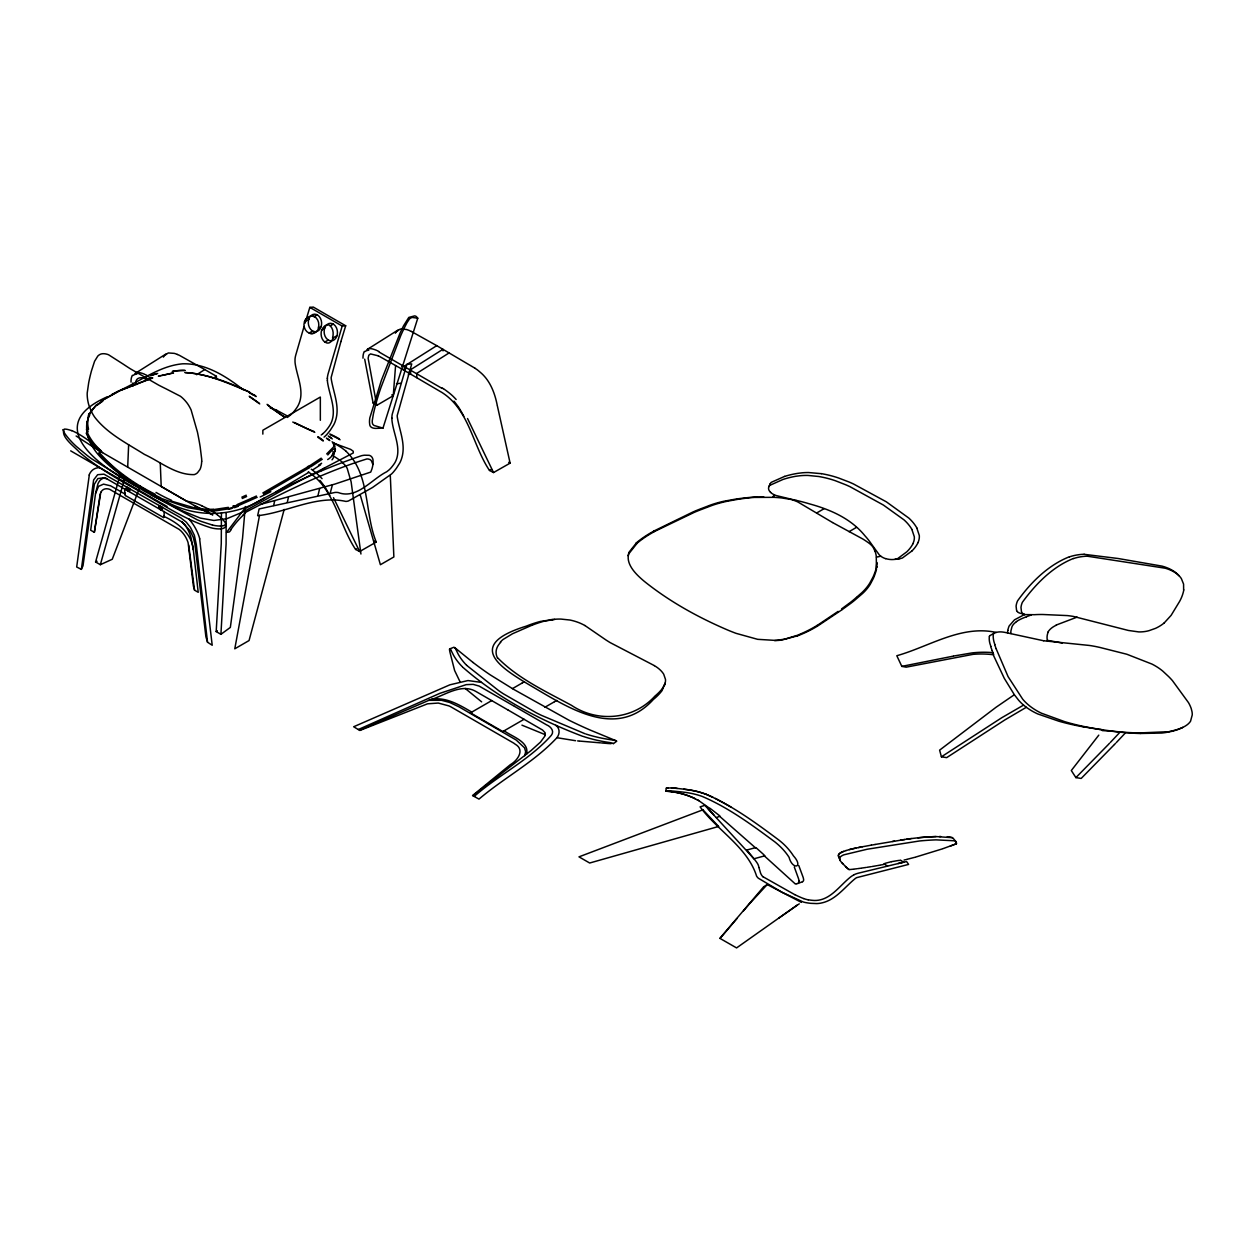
<?xml version="1.0" encoding="UTF-8"?>
<svg xmlns="http://www.w3.org/2000/svg" width="1255" height="1255" viewBox="0 0 1255 1255"><rect width="100%" height="100%" fill="white"/><g stroke="black" fill="none" stroke-linecap="round" stroke-linejoin="round"><path stroke-width="1.5" d="M71.692 430.716A42.45 24.504 60 0 0 67.974 429.539L66.876 429.304A26.433 15.264 60 0 0 64.24 429.116C60.13 436.552 74.014 446.2 79.379 452.161C94.768 465.432 112.275 475.896 129.845 485.999C156.028 499.882 180.547 518.001 209.052 527.163C214.401 529.249 230.355 531.304 224.661 521.735A26.433 15.264 60 0 0 222.025 518.88L220.927 517.844A42.45 24.504 60 0 0 217.209 514.723M245.305 506.534L242.56 538.16L230.34 627.422L220.911 634.324L216.189 631.579L221.272 543.462L221.445 512.793M333.877 446.294L333.406 443.266M842.246 609.553L850.906 603.263A167.919 96.949 0 0 0 854.828 600.157L862.577 593.49A82.406 47.58 0 0 0 870.248 584.297L873.339 578.43A170.162 98.251 0 0 0 876.414 569.629L876.288 556.247A81.653 47.141 0 0 0 875.08 551.29M290.831 414.683L291.427 414.15A15.578 8.989 -60 0 0 293.748 411.75A29.398 16.974 -60 0 0 297.592 406.495C305.436 393.113 297.341 377.724 295.223 363.856A28.316 16.346 -60 0 1 295.019 361.644L295.019 359.479A11.499 6.636 -60 0 1 295.254 357.33L295.38 356.64A35.564 20.535 -60 0 1 295.756 355.071L304.055 326.473M327.382 378.163L327.382 380.328M327.367 378.477L327.367 378.351A11.499 6.636 -60 0 1 327.618 376.014L327.743 375.323A35.564 20.535 -60 0 1 328.12 373.755L342.191 326.065L345.69 325.767L340.889 341.58M127.696 467.158L128.638 444.803M220.911 634.324L226.104 543.854L226.135 512.903M395.592 365.566L393.254 395.702L376.767 405.365L373.112 403.028L364.687 359.165M665.778 790.666L666.452 788.109M226.135 523.994L224.159 525.468A33.21 19.17 60 0 1 221.539 525.955L220.488 526.018M1183.638 589.913L1183.575 584.077L1181.347 578.571A32.991 19.045 0 0 0 1165.22 568.217L1087.693 556.263M164.044 515.57L164.06 515.428A28.034 16.19 60 0 0 164.123 511.413M163.997 515.962L163.934 516.417A3.216 1.851 60 0 1 163.589 517.688M89.278 475.127L76.681 566.993L81.355 569.378L93.623 479.943L97.639 474.704L103.977 474.17L180.736 517.797L186.336 522.221L190.478 527.461L194.368 535.273L196.298 544.513L207.53 642.231L212.205 645.243L199.623 538.85M104.573 477.951A23.045 13.303 60 0 0 98.392 482.908L98.188 483.269A16.033 9.256 60 0 0 97.89 483.944L95.553 493.388L90.689 530.222L94.345 532.34L100.227 493.858M636.834 543.603L628.833 553.753A32.818 18.951 0 0 0 628.253 555.887L628.363 554.992A31.422 18.135 0 0 1 629.1 552.137L636.285 543.07M628.253 555.965C627.249 564.405 634.434 572.562 640.536 578.069A169.315 97.749 0 0 0 644.458 581.473C669.825 601.788 698.627 617.648 728.48 630.371A184.611 106.581 0 0 0 736.089 633.351L757.659 639.328L776.814 640.489A31.516 18.198 0 0 0 781.63 640.066L797.129 635.94M94.345 532.34L100.808 492.258M472.994 795.654L530.991 750.616L540.513 742.066L544.905 736.058L545.188 732.842L542.568 730.049L508.118 710.048M993.38 634.277L993.944 633.367M664.742 684.226L665.291 682.438A30.01 17.319 0 0 0 665.479 679.379L663.707 674.202A40.223 23.218 0 0 0 654.341 665.636M1007.796 630.465L1007.702 630.967A30.606 17.68 0 0 0 1007.561 632.975M259.534 515.24L234.779 648.804L249.055 640.552L284.195 509.405M273.653 505.483L274.672 500.87M287.301 502.282L288.415 497.357M318.033 495.38L319.601 488.744M989.52 636.348L989.583 636.097A18.903 10.918 0 0 1 989.693 635.72L993.521 633.618M87.128 421.162C82.908 446.231 106.251 463.66 123.806 477.12M95.553 493.388L98.58 486.344L103.538 484.132L110.613 485.826L124.967 494.015L124.841 492.791M330.238 493.027L332.402 484.854M876.869 562.491L876.241 568.342A183.481 105.938 0 0 1 872.947 577.237L869.699 583.23A88.462 51.079 0 0 1 861.887 592.642L856.569 597.286M554.6 619.295L540.45 621.429A86.877 50.169 0 0 0 526.378 626.104C458.232 647.141 508.369 672.241 540.309 691.364C575.182 711.82 619.044 737.312 653.416 699.427A85.167 49.165 0 0 0 662.06 690.595L665.119 683.128M140.278 485.983L112.26 559.259L100.337 564.703L95.584 561.973L120.496 473.606M100.337 564.703L125.014 477.167M664.507 685.308L664.711 684.446L662.467 688.305M340.921 341.517L331.163 377.441A20.394 11.781 -60 0 0 331.242 378.979C333.454 392.831 340.278 407.044 335.336 421.1A16.064 9.271 -60 0 1 333.626 424.99L330.489 429.916A38.403 22.166 -60 0 1 328.512 432.504L327.304 433.948A19.609 11.326 -60 0 1 325.484 435.846L324.072 437.117M305.059 323.147L309.828 307.381L313.326 307.083L345.69 325.767M382.979 428.112L417.774 318.19L416.362 316.574A10.966 6.322 -60 0 0 414.621 315.899L408.801 317.421L403.514 325.892A142.631 82.344 -60 0 0 400.016 333.25L381.379 380.343L369.801 417.962A25.524 14.731 -60 0 0 369.519 420.817A30.151 17.413 -60 0 0 369.488 422.182L369.739 424.755A8.879 5.13 -60 0 0 370.696 426.747L371.998 427.657A25.853 14.934 -60 0 0 375.716 428.394L382.979 428.112L374.21 425.523A14.84 8.565 -60 0 1 373.566 425.084L372.939 424.425A6.746 3.891 -60 0 1 372.343 422.794L372.28 422.292A13.366 7.718 -60 0 1 372.296 420.425L373.41 413.883A167.025 96.431 -60 0 1 380.845 387.842L400.721 335.697A99.537 57.463 -60 0 1 407.059 322.582L409.365 319.115A3.185 1.835 -60 0 1 409.977 318.535L411.342 317.75A7.514 4.33 -60 0 1 412.173 317.437L417.774 318.19M526.582 754.145C529.61 741.721 512.087 736.716 504.165 730.787M918.001 542.584L918.629 540.968A40.082 23.139 0 0 0 919.288 535.43L916.809 527.994M784.626 476.398L771.229 482.359A10.746 6.212 0 0 0 770.256 483.74L770.115 484.069A11.734 6.777 0 0 0 769.88 485.277A10.181 5.883 0 0 0 768.907 486.658A10.652 6.15 0 0 0 768.688 487.207A12.817 7.404 0 0 0 770.617 492.337M524.763 755.683L525.641 751.682L524.543 747.855L516.244 740.058L458.938 706.8L449.541 702.408L441.462 700.29L428.881 700.321L359.652 730.206M88.132 418.323L88.54 417.397M912.887 543.729L913.828 541.313A36.866 21.288 0 0 0 914.315 536.764L911.899 529.485M81.355 569.378L83.003 565.801L94.36 484.273L97.859 478.563L104.824 477.684L182.053 522.017L190.195 530.943L193.27 537.281L195.011 544.827L205.898 636.756L207.53 642.231M768.907 486.658L770.256 483.74M884.069 863.989L884.665 863.534A12.55 7.248 0 0 1 885.685 863.173L891.458 861.683M144.623 491.05L145.423 489.544M163.385 357.11L163.84 356.295M395.372 333.203L395.984 332.136M773.017 496.949L773.833 495.647M89.042 416.425L89.576 415.468M89.136 413.821L96.525 404.675M230.889 529.955L229.947 531.367A2.432 1.396 -60 0 1 229.241 531.979L226.575 532.387L243.705 509.797A20.347 11.75 -60 0 1 244.945 508.824C281.936 487.473 321.202 469.354 361.628 455.675A67.503 38.968 -60 0 1 364.405 455.204L369.174 455.314A15.264 8.816 -60 0 1 371.26 456.412A12.221 7.059 -60 0 1 373.033 460.052L373.096 462.703A20.362 11.75 -60 0 1 371.794 469.339L370.727 472.084L334.818 484.101L260.522 504.416M774.382 494.799L773.551 496.102M774.021 495.38L773.441 496.274M333.877 446.607L326.677 453.934M164.185 355.777L168.264 352.953L174.225 353.361A39.093 20.582 56.1 0 1 177.394 354.428M396.156 331.869L400.235 329.045L406.196 329.453A39.093 20.582 56.1 0 1 409.365 330.52L409.914 330.834A62.499 32.771 55.9 0 1 411.389 331.43M1140.293 733.5A173.441 100.133 0 0 1 1111.334 731.163L1102.251 730.583M1098.784 735.148L1071.315 770.523L1075.896 777.614L1081.183 778.445L1113.969 744.999M743.399 910.957L748.906 904.447M719.868 938.332L763.307 887.222M737.046 918.456L720.072 938.442L736.575 947.917L797.364 904.949M749.11 904.212L766.899 884.901M1120.025 732.167L1110.502 742.285M1125.625 732.669L1116.15 742.756M408.377 374.978L409.883 369.99M1109.64 743.18L1108.777 744.074M1115.271 743.65L1114.409 744.544M1108.353 744.529L1075.896 777.614M912.165 550.804L902.361 558.02A10.746 6.212 0 0 1 899.976 558.585L894.925 559.369A12.691 7.326 0 0 1 885.732 558.601M243.219 514.77L244.631 513.389A16.833 9.726 -60 0 1 246.388 511.93C285.136 491.615 325.014 471.849 366.852 458.954A18.386 10.62 -60 0 1 368.484 459.079L369.896 459.534A12.315 7.106 -60 0 1 371.386 460.789L372.923 464.491M769.801 485.356L782.853 479.504A60.758 35.077 0 0 1 795.968 476.241L800.157 475.723A36.866 21.288 0 0 1 808.047 475.441L818.762 476.508A71.723 41.415 0 0 1 835.532 480.791L845.995 484.885A165.048 95.286 0 0 1 850.027 486.705L883.379 505.043L903.977 519.837A73.245 42.294 0 0 1 911.946 529.485M97.513 404.408C89.638 410.981 85.089 421.743 88.101 431.861M856.396 597.443L854.106 599.404A169.598 97.921 0 0 1 850.2 602.557L841.572 608.926M327.806 454.953C339.838 440.27 335.775 454.938 327.68 459.565M616.77 741.172L613.256 743.807M1164.06 623.092L1171.119 615.358L1179.574 601.459A99.961 57.714 0 0 0 1183.794 589.913M322.849 433.65L323.79 432.834A15.578 8.989 -60 0 0 326.112 430.434A29.398 16.974 -60 0 0 329.955 425.178C337.799 411.813 329.704 396.407 327.586 382.54A28.316 16.346 -60 0 1 327.382 380.328M510.346 764.672C517.484 760.656 525.312 749.768 515.083 744.121A53.792 31.061 0 0 0 513.719 743.117L450.639 706.706A53.792 31.061 0 0 0 448.898 705.906L438.277 703.051L427.531 703.82L359.84 730.473L353.675 726.755L449.918 684.806L467.99 680.555L481.449 682.406M509.64 765.236L472.539 795.545L478.986 799.106C503.914 777.912 533.987 762.162 556.498 738.16C559.918 734.52 560.216 728.277 555.777 725.312M474.249 796.376C498.721 774.947 529.547 759.918 551.274 735.383C554.82 731.147 550.647 726.441 546.553 724.841L514.503 706.361M216.189 631.579L217.366 630.732M1016.534 621.633L1014.919 622.919A20.911 12.064 0 0 0 1011.969 626.747L1010.903 630.998A21.759 12.55 0 0 0 1010.887 632.41L1011.028 633.524M101.294 400.737L118.77 390.964L151.902 378.006M102.267 400.502L119.649 390.807L152.749 377.943M838.136 611.389L817.225 625.414M841.901 609.805L817.805 625.9A121.562 70.186 0 0 1 797.223 636.018M778.869 918.064L797.239 905.231M322.3 459.205L310.989 466.672M321.233 458.153L309.985 465.574M798.007 904.698L799.262 903.851M320.621 464.774L312.872 469.794M1083.112 726.802A165.895 95.772 0 0 1 1058.906 721.233L1037.822 713.97A67.441 38.936 0 0 1 1033.571 711.867L1032.881 711.491A72.037 41.588 0 0 1 1018.511 700.086L1014.354 694.721L996.015 707.287L939.619 750.145L941.407 756.812L1001.694 717.766L1023.562 705.106M763.605 886.846L767.213 884.555L801.365 902.376M134.944 373.582L166.288 353.769M196.627 374.712L204.769 369.566L216.393 376.28L216.519 379.136M213.146 378.335L216.393 376.28M366.915 349.674L398.259 329.861M474.61 367.997L436.74 345.658L404.22 366.225L404.392 370.492L442.027 392.533A54.891 19.876 45.9 0 1 443.454 393.474C469.292 411.013 473.072 446.105 489.481 470.437L493.529 472.555L510.11 463.142L497.372 405.93M449.196 352.859L416.691 373.41L416.864 377.692M308.15 466.735L262.813 492.98M309.154 467.848L263.613 494.235M330.316 325.908L333.25 324.088M308.95 472.272L275.849 491.944M312.589 330.975L309.232 333.03A9.303 7.577 79.2 0 0 313.546 333.297A9.24 7.514 80.6 0 0 318.645 328.088M373.112 403.028L374.131 402.431M318.519 328.01L321.202 326.473M324.59 328.434L321.923 329.971A8.503 6.071 -85.1 0 1 330.253 325.594M470.578 712.809L491.725 700.588M512.417 688.65L521.829 683.206M522.111 683.049L524.386 681.732M816.691 512.981L824.08 508.699M502.941 731.492L524.088 719.272M544.827 707.302L554.192 701.906M554.475 701.733L556.749 700.431M849.055 531.665L856.522 527.351M308.244 471.927A54.891 19.735 45.8 0 1 309.373 472.68C335.163 490.187 339.179 525.108 355.604 549.423L356.655 548.827M355.604 549.423L359.652 551.541L376.249 542.05C364.389 513.342 370.398 474.076 345.894 451.141M489.481 470.437L491.568 469.245M838.497 856.051L838.481 855.408A6.589 3.796 0 0 1 839.171 853.965A8.518 4.91 0 0 1 840.803 852.71L841.054 852.537A17.084 9.867 0 0 1 842.952 851.659L845.995 850.576M308.73 319.398L304.589 321.688A9.491 8.048 80.4 0 1 307.271 317.719A9.711 8.11 85.2 0 1 310.66 316.182A9.036 7.546 86 0 1 314.174 316.605M332.842 338.003L336.983 335.713M653.635 531.147L692.87 512.024A167.935 96.949 0 0 1 698.125 509.812L710.957 504.887A80.948 46.733 0 0 1 723.806 501.263L735.634 499.114A168.876 97.498 0 0 1 750.882 497.325L763.871 497.043M854.012 874.782L854.075 874.751A11.499 6.636 0 0 1 856.051 873.888L856.726 873.653A35.564 20.535 0 0 1 858.263 873.198L903.757 862.201L900.729 860.397M853.745 874.939L852.27 875.802A28.316 16.346 0 0 0 850.404 877.12C839.422 885.889 830.151 900.619 814.652 900.478A29.398 16.974 0 0 1 808.189 899.772M654.498 531.493L694.109 512.432A169.613 97.921 0 0 1 699.427 510.236L712.448 505.294A88.101 50.859 0 0 1 727.335 501.231L737.689 499.349A182.336 105.263 0 0 1 753.094 497.435M328.339 340.058L324.763 342.003A9.271 6.793 89.4 0 1 321.719 329.845M314.174 316.589L317.342 314.911M107.224 396.831C39.909 426.575 102.11 467.848 137.956 487.238M120.245 390.242C140.701 380.955 159.573 365.88 182.587 363.809C205.475 363.134 225.869 376.092 243.203 389.709M118.111 391.325L111.632 394.603M1056.224 625.037L1077.104 617.115M1026.323 707.287L1004.894 719.899L946.678 757.628L941.407 756.812M264.883 497.67C235.14 516.919 197.71 518.754 166.57 501.796M1167.213 732.277L1167.479 732.23A45.792 26.433 0 0 0 1174.46 730.63L1175.559 730.3A34.293 19.798 0 0 0 1181.379 728.057L1183.23 727.163A24.865 14.354 0 0 0 1190.524 721.296L1192.25 714.911A50.796 29.32 0 0 0 1192.015 711.726L1191.23 708.589A85.858 49.573 0 0 0 1188.485 702.627L1172.468 680.665A125.673 72.555 0 0 0 1168.531 676.476L1162.773 671.111A66.201 38.23 0 0 0 1151.949 664.068L1126.833 654.247L1099.819 647.423A117.468 67.817 0 0 0 1095.019 646.403L1091.521 645.776A58.122 33.556 0 0 0 1089.026 645.415L1043.736 640.772M1182.587 727.476L1182.681 727.429A35.344 20.409 0 0 1 1178.069 729.249L1176.986 729.594A44.96 25.963 0 0 1 1170.209 731.289L1166.444 732.402A51.173 29.54 0 0 1 1161.722 733.045L1140.293 733.485M256.412 496.023L252.412 497.874M257.181 497.294L237.854 505.859M252.224 497.968L237.321 504.479M95.584 561.973L97.09 561.283M358.397 729.484L439.783 693.372L466.217 684.634L473.151 684.367L479.096 686.061L514.299 706.251M428.928 700.306C443.454 696.305 460.632 682.673 475.88 691.442L507.914 709.938M1024.582 614.495L1014.526 619.813L1009.177 625.931A54.043 31.202 0 0 0 1007.828 630.465M449.557 648.961L454.012 647.219M532.089 625.178L512.511 633.744L503.051 639.501A37.164 21.46 0 0 0 500.306 642.152M843.674 851.376L842.952 851.659A16.409 9.475 0 0 0 840.756 852.678M955.337 844.176L956.483 843.737L954.192 844.599M1026.433 616.723L1031.375 614.919M956.435 843.752L942.897 848.694M796.219 635.626L784.987 639.109L774.664 640.599M953.047 845.039L950.333 846.043M702.831 809.836L578.994 856.851L589.677 863.016L718.503 826.496M802.039 881.951L797.427 883.583A2.259 1.302 0 0 1 796.627 883.74M942.113 848.96L915.601 857.102M232.944 506.032L233.854 505.734M234.309 507.161L231.5 508.04M1069.417 556.765C1048.145 565.127 1030.684 582.555 1017.585 600.831A47 27.139 0 0 0 1016.095 606.196L1016.534 610.15A12.581 7.263 0 0 0 1017.162 611.342L1017.303 611.514M1073.37 558.506C1052.38 566.821 1035.422 584.344 1022.386 602.29A46.011 26.575 0 0 0 1020.99 607.498L1021.429 611.452A13.695 7.907 0 0 0 1022.041 612.675L1022.182 612.864A7.938 4.581 0 0 0 1022.621 613.35A5.428 3.138 0 0 0 1024.802 614.589L1034.418 614.699A60.962 35.187 0 0 1 1038.214 614.526A75.582 43.643 0 0 1 1042.827 614.495L1067.409 615.593A61.558 35.532 0 0 1 1073.449 616.44L1128.37 630.449L1138.787 631.924A21.9 12.644 0 0 0 1148.905 630.7L1155.62 628.316A44.239 25.539 0 0 0 1164.028 623.076M710.126 808.502L708.322 809.067L753.753 858.514M716.323 817.57L719.994 816.205A18.543 10.699 0 0 0 719.115 815.342L710.597 808.753A6.636 3.828 0 0 0 710.22 808.534L710.22 808.534M845.964 850.561L850.325 849.368A106.926 61.73 0 0 1 855.8 848.113L862.169 846.827M746.819 850.027L755.588 847.643M753.973 858.781L764.64 855.863M914.77 857.322L908.181 859.032M158.334 376.123L160.514 375.559M159.15 376.092L172.798 372.986M907.365 859.251L906.11 859.549M161.628 375.465L173.551 372.986M228.394 507.365L213.319 509.624M228.724 508.824L213.381 511.146M905.294 859.753L904.039 860.067M898.062 863.534L906.596 861.542L908.604 864.413L856.585 877.669A20.394 11.781 0 0 0 855.298 878.516C844.411 887.348 835.516 900.368 820.864 903.114A16.064 9.271 0 0 1 816.644 903.584L810.808 903.333A38.403 22.166 0 0 1 807.577 902.91L805.726 902.596A19.609 11.326 0 0 1 803.169 901.953L782.006 892.274L758.287 878.171A22.355 12.911 0 0 1 756.608 876.163C747.494 847.203 717.452 830.575 700.102 806.855L704.808 805.365L713.891 814.981M878.877 556.608L880.79 556.2M878.28 556.734L876.429 557.095M953.125 656.145L950.913 656.616M953.659 656.036L971.982 652.929A60.475 34.92 0 0 1 991.121 652.506M891.583 861.652L898.047 860.553A10.762 6.212 0 0 1 900.666 860.35M950.255 656.741L901.827 666.374L896.807 655.722C929.045 646.702 961.126 624.692 996.203 632.442M858.483 847.533L860.303 847.156M883.818 864.428L881.23 864.915M862.122 846.811L871.362 845.148M880.367 865.072L877.37 865.605M871.331 845.133L875.112 844.505M906.628 839.187L875.064 844.474M876.508 865.762L872.178 866.499M892.478 841.477L894.486 841.132M871.315 866.64L866.954 867.315M900.557 840.144L902.596 839.83M899.976 558.569L899.16 558.679A11.734 6.777 0 0 1 897.294 558.804M903.6 839.673L904.62 839.517M1167.683 731.743L1139.242 732.951A163.636 94.47 0 0 1 1105.906 730.284L1100.259 729.39M866.076 867.456L861.699 868.084M906.659 839.219L911.726 838.497M907.679 839.062L908.698 838.92M860.82 868.209L857.73 868.633M431.375 699.286C446.184 696.713 459.565 705.028 471.802 712.103M909.718 838.795L910.738 838.654M856.851 868.742L854.326 869.072M911.758 838.528L917.86 837.807A159.667 92.18 0 0 1 930.645 836.803A133.03 76.806 0 0 1 936.026 836.567L952.388 837.681M853.541 869.166L849.117 869.637M666.593 791.136A5.193 2.996 0 0 1 665.84 791.215L667.048 791.089A15.358 8.863 0 0 1 669.793 790.917L670.233 790.917A32.05 18.511 0 0 1 673.904 791.152L681.512 791.921A97.623 56.365 0 0 1 685.748 792.454L686.673 792.595A54.844 31.657 0 0 1 702.031 796.36C728.48 807.577 751.902 824.912 774.884 841.917A132.544 76.524 0 0 1 778.9 845.352A109.342 63.127 0 0 1 789.081 857.338C792.47 870.421 804.11 867.597 793.411 855.816A114.252 65.966 0 0 0 782.995 843.533A138.317 79.849 0 0 0 778.853 840.05C755.996 822.966 732.575 805.788 706.283 794.368A58.608 33.838 0 0 0 695.599 791.121A63.127 36.442 0 0 0 688.179 789.772A104.039 60.067 0 0 0 683.865 789.175L677.104 788.422M753.094 497.419L773.896 497.341A86.877 50.153 0 0 1 781.551 497.921L789.944 499.27M552.671 619.499L550.694 619.656M401.804 366.162L406.416 365.77M396.47 383.685L401.114 383.293M162.366 508.244L161.66 508.228M162.366 510.079L161.66 510.063M668.005 788.046L667.409 788.077A9.664 5.569 0 0 1 666.232 788.124L666.232 788.124A10.793 6.228 0 0 0 667.409 788.077L668.24 788.03A24.065 13.899 0 0 1 671.472 787.967L671.927 787.983A43.423 25.069 0 0 1 675.99 788.313L676.618 788.36M667.409 788.077L668.24 788.03M939.32 836.52L940.842 836.505M1084.132 554.318L1118.142 558.506L1162.067 566.13A35.846 20.692 0 0 1 1177.77 574.398L1179.041 575.778M104.761 478.406L106.895 478.61M671.472 787.967L671.896 787.999A36.881 21.288 0 0 1 674.562 788.171A80.759 46.623 0 0 1 676.414 788.344L677.276 788.422M755.149 496.933L757.377 497.011M665.84 791.199L666.201 791.215A36.568 21.115 0 0 1 671.08 791.623L674.515 792.109M208.095 509.64L193.474 507.585L171.276 501.074M208.079 511.146L187.654 507.616L160.467 498.125M185.505 372.578C208.204 374.1 229.681 382.665 249.98 392.407M184.846 372.562C207.31 373.488 229.273 383.732 249.039 391.889M611.075 743.682L608.565 743.54A29.681 17.146 0 0 1 607.263 743.446L606.73 743.384M991.121 652.553L992.925 652.694M579.481 741.077L600.439 742.85M947.29 836.693L949.251 836.897M577.614 740.921L578.728 741.015M601.537 742.96L606.447 743.368M1014.354 694.721L1004.282 678.327L993.16 654.718A56.193 32.442 0 0 0 973.033 654.341L906.188 667.158L901.827 666.374M671.096 791.638L670.186 791.529A35.783 20.66 0 0 0 666.609 791.246M671.456 791.685L673.637 791.968M575.59 740.717L556.843 737.689M1102.847 729.939L1094.58 728.496A160.985 92.948 0 0 1 1064.742 721.672L1041.493 713.232A67.739 39.109 0 0 1 1037.352 711.083L1036.599 710.659A73.684 42.545 0 0 1 1022.621 699.082L1008.079 676.618L996.172 648.804M821.319 473.668L808.612 472.539A40.019 23.108 0 0 0 802.227 472.806L797.96 473.323A59.55 34.387 0 0 0 784.642 476.414M1100.023 729.516L1083.128 726.786M1047.376 640.317L1062.295 643.031M949.69 836.96L952.216 837.603A3.216 1.851 0 0 1 953.173 838.277L955.934 841.681A5.302 3.059 0 0 1 956.326 842.717L956.373 842.936A4.942 2.855 0 0 0 956.483 843.627M674.092 792.046L676.304 792.438A58.028 33.508 0 0 1 692.823 797.6L699.176 800.8M1043.595 640.756L1005.961 632.614A18.339 10.589 0 0 0 1001.474 631.924A9.256 5.349 0 0 0 993.897 633.336M674.5 792.125L676.837 792.564A56.444 32.583 0 0 1 682.846 794.054A60.742 35.062 0 0 1 695.144 798.682L695.286 798.76M270.28 408.11L272.1 408.534M795.952 500.337L776.249 495.568A17.899 10.338 0 0 1 770.476 492.384M212.456 525.045L201.82 521.609A155.62 89.858 60 0 1 197.286 519.821L144.466 491.223L91.615 458.812A155.62 89.858 60 0 1 87.081 455.377L76.445 446.513A60.617 34.999 60 0 1 68.413 438.23L67.362 436.944A33.21 19.17 60 0 1 64.742 433.446L62.766 429.665M1024.817 614.573L1019.813 613.115A5.538 3.2 0 0 1 1017.319 611.514M545.329 734.708L521.939 725.155M585.065 733.767L541.407 715.334A240.458 138.834 0 0 1 536.152 712.715L503.381 693.795A241.086 139.195 0 0 1 498.847 690.768L466.703 665.385M582.242 736.152C539.179 719.821 497.545 697.686 462.766 667.221M332.826 442.842L350.663 449.4L353.235 451.235L353.283 452.961L292.07 484.869L243.799 511.616L226.935 518.676L213.93 520.464L200.408 518.111L182.336 510.816L150.882 494.69M803.749 898.58L804.926 898.988A15.578 8.989 0 0 0 808.173 899.804M755.651 847.643L755.777 847.705A16.142 9.318 0 0 1 757.142 848.678L763.746 854.624A18.637 10.762 0 0 1 764.609 855.675L764.624 855.737M706.047 794.29L712.918 797.207M314.158 431.563L307.977 429.1M314.801 432.332L292.76 422.041M177.41 354.506L177.943 354.726A62.499 32.771 55.9 0 1 179.418 355.338L204.769 369.566M275.802 409.914L275.284 409.679A39.093 20.504 55.9 0 0 272.068 408.455M307.93 429.084L294.439 422.527M378.21 355.808L370.492 353.91L368.797 355.259L368.139 358.24L376.767 405.365M163.37 517.437L125.531 495.584M411.405 331.508L436.74 345.658M277.308 410.589L287.975 416.315M794.807 894.674L763.181 876.837M715.35 798.368L728.559 805.663M378.994 351.996L442.199 388.485M147.023 375.904L151.604 378.32M155.228 494.266C134.175 483.85 114.582 470.107 99.098 452.318M155.165 495.584L129.783 481.183M160.138 498.706L137.219 485.811M199.796 508.385L212.801 514.895L194.384 505.53A378.241 218.386 60 0 1 186.273 500.965L161.205 486.501L160.263 463.064M249.008 392.282L250.059 392.846M198.039 507.491L194.4 505.514M832.614 522.582L862.671 538.928A93.984 54.263 0 0 1 865.354 540.623L868.209 542.584A32.002 18.48 0 0 1 873.135 547.243L875.049 551.29M508.667 462.311L510.11 463.142M374.555 541.093L376.249 542.05M654.373 665.621L610.165 642.607A267.739 154.585 0 0 1 606.008 640.003L584.877 625.492M163.934 516.417C177.818 522.723 191.905 533.391 193.333 549.847L198.212 592.297L194.556 590.195L193.396 586.069L188.093 542.646A17.209 9.946 60 0 0 179.261 529.453L109.656 489.325A17.209 9.946 60 0 0 100.855 492.305M309.828 307.381L342.191 326.065M884.21 864.067L887.552 865.997M76.116 436.003L94.517 447.862A378.241 218.386 60 0 0 102.534 452.631L186.383 501.027L194.352 502.926A70.515 40.709 60 0 1 201.741 505.718M70.688 450.859L167.041 506.487M126.41 486.736L130.018 488.823M158.883 505.483L162.491 507.569M126.41 488.572L130.018 490.642M158.883 507.318L162.491 509.405M470.468 712.871L502.831 731.555M404.392 370.492L379.543 356.467A54.891 19.876 45.9 0 0 378.21 355.808M391.811 394.854L393.254 395.702M332.057 441.791L340.513 447.094A62.499 32.677 55.7 0 1 342.05 448.066L342.584 448.537A39.093 20.566 55.8 0 1 345.909 451.047M832.489 522.504L797.96 502.031A31.971 18.464 0 0 0 789.975 499.208M729.437 806.196L731.179 807.247M137.234 485.575L117.484 471.723L98.455 453.526M332.073 455.016L340.576 460.711L345.313 465.432A12.236 7.075 60 0 1 347.211 468.413L351.133 481.857L360.938 554.02M284.43 416.691L285.497 417.366M283.363 416.017L284.995 417.397M283.912 416.707L272.696 408.738M253.557 394.556L254.498 395.56M282.846 416.017L272.508 408.879M254.075 394.901L256.051 396.611M254.404 395.121L255.753 396.047M481.653 701.874L465.213 688.446M473.072 662.499L454.671 647.564A8.503 4.91 0 0 1 455.345 648.38M267.566 405.02L272.664 408.706M267.095 404.345L272.319 408.44M709.954 808.565L698.878 800.69A51.894 29.963 0 0 0 697.105 799.702M848.27 868.978L848.976 869.527L847.909 868.695M719.821 816.472L755.337 847.705M847.721 868.538L847.172 868.068M450.153 649.227L450.231 649.306A8.377 4.832 0 0 1 450.89 650.106M764.389 855.941L795.403 884.038A5.491 3.169 0 0 0 796.282 883.755M102.534 452.631L94.549 445.321A70.515 40.709 60 0 0 87.16 439.564A89.387 51.612 60 0 0 71.676 430.528M845.745 866.734L846.968 867.88L845.368 866.358M182.006 521.986L184.14 524.245M466.578 665.244L466.374 665.04A101.686 58.703 0 0 1 458.859 655.314A88.948 51.361 0 0 1 457.275 652.271L455.424 648.49M844.913 865.887L841.525 862.326A19.421 11.217 0 0 1 839.736 859.801M843.015 863.879L842.011 862.844M702.91 809.804L718.613 826.465M159.714 507.098L158.773 506.016M159.714 508.934L158.82 507.899M127.194 488.305L126.331 487.317M746.851 850.074L755.29 860.428A78.328 45.227 0 0 1 757 862.765L757.44 863.456A25.492 14.715 0 0 1 758.538 865.887L758.93 867.409M126.331 489.136L127.241 490.172A4.11 2.369 60 0 0 129.218 491.458M497.827 658.012C518.409 678.814 545.972 691.505 571.511 705.341C597.6 722.88 633.461 719.758 654.937 696.101A85.638 49.447 0 0 0 662.577 688.336M451 650.263L452.851 653.902A90.172 52.067 0 0 0 454.514 656.93A105.797 61.087 0 0 0 462.295 666.734M460.052 681.81L454.624 670.531L450.074 652.678A29.838 17.225 0 0 1 449.902 651.925L449.525 649.933A15.123 8.738 0 0 1 449.447 649.447M359.652 551.541L333.501 497.686M493.529 472.555L467.535 418.527M993.725 654.718L992.172 650.655M798.792 865.589L803.027 877.057A65.982 38.089 0 0 1 803.326 878.061L803.592 879.331A7.499 4.33 0 0 1 803.42 880.822A4.942 2.855 0 0 1 802.447 881.826M794.29 866.985L798.353 878.171A73.81 42.623 0 0 1 798.776 879.535L799.027 880.837M992.03 650.263L990.619 646.419M996.125 648.662L994.682 644.662M334.473 444.301L334.975 447.313M838.466 856.035L839.83 859.785L839.673 858.185A7.53 4.345 0 0 1 841.776 855.847L842.293 855.534A16.644 9.616 0 0 1 843.862 854.812L867.283 849.211L919.523 840.976A159.165 91.897 0 0 1 935.979 839.862L954.506 840.787A3.859 2.228 0 0 1 955.949 841.681M838.56 856.365L838.654 856.663A14.464 8.361 0 0 0 839.626 858.279M334.63 449.008L335.069 451.502M360.279 495.098L380.406 564.719L393.866 556.953L390.289 475.394M759.024 867.785L760.452 872.696A24.096 13.915 0 0 0 763.009 876.884M1047.611 641.321L1047.219 639.595A38.889 22.449 0 0 1 1048.239 631.955M87.128 432.693L86.485 429.32M497.247 405.349C494.815 392.956 490.046 380.281 479.99 372.06A39.093 20.645 55.9 0 0 476.68 369.362L476.147 369.064A62.499 32.818 55.8 0 0 474.61 367.919M188.689 545.031L194.556 590.195M133.155 385.897L132.716 383.057M193.333 549.847L191.011 537.705A16.033 9.256 60 0 0 190.713 536.685L190.525 536.105A23.045 13.303 60 0 0 184.328 523.994M136.262 384.548C134.081 377.739 141.737 375.825 146.239 379.716A54.891 19.876 45.9 0 1 147.557 380.359M876.947 564.06L876.9 563.197M443.031 350.867L442.968 349.267L410.448 369.817L410.636 374.084M877.025 566.162L877.041 567.307M320.339 420.315L320.339 397.051L262.844 430.245L262.844 434.12M129.877 480.963A233.916 182.179 -86.9 0 1 123.916 476.884M166.444 502.188A233.508 184.359 -86.3 0 1 159.997 499.129M270.829 491.662A124.386 33.524 -16.4 0 1 260.177 496.98M324.119 468.366A151.588 37.917 -16.7 0 1 320.543 471.002M321.625 463.236A73.998 12.676 -20.8 0 1 318.566 465.229M333.469 457.385A72.665 11.734 -21.8 0 1 332.026 459.832M335.038 448.788A130.347 21.931 23.3 0 1 335.132 449.212M249.557 396.753A91.348 19.578 29.8 0 1 259.738 403.937M249.839 393.035A28.52 11.828 23.9 0 1 253.479 395.215M249.227 396.204A89.921 19.421 29.8 0 1 259.22 403.279M249.745 392.595A27.296 11.421 23.8 0 1 253.243 394.682M173.002 371.307A77.261 64.193 49.8 0 1 185.175 370.413M151.275 375.527A156.922 122.127 36.3 0 1 157.691 373.441M97.859 404.753A88.43 67.77 36.4 0 1 102.816 401.145M101.059 450.702A76.037 61.95 -16.9 0 1 87.16 432.238M171.543 500.321A218.888 177.332 -78.9 0 1 156.044 492.431M213.397 509.248A70.908 55.408 -37.2 0 1 208.204 509.279M233.085 507.318A39.062 19.688 -21.9 0 1 228.237 508.699M237.54 504.949A32.254 12.487 -20.6 0 1 233.916 506.251M246.231 495.192A88.713 8.173 -22.4 0 1 241.823 497.168M309.342 465.636A145.753 34.716 -17.5 0 1 307.506 466.797M332.952 451.455A77.559 12.691 -21.6 0 1 332.732 453.965M172.264 371.37A77.041 64.099 50.1 0 1 184.532 370.492M150.443 375.606A157.408 122.598 36.3 0 1 156.875 373.488M96.87 405.02A88.744 68.005 36.4 0 1 101.859 401.38M88.556 429.304A38.372 30.34 34.2 0 1 88.932 413.726M100.353 451.941A77.151 63.095 -17.3 0 1 86.187 433.085M160.593 497.764A220.974 176.437 -83.9 0 1 155.306 495.176M213.476 510.738A72.351 56.444 -37.8 0 1 208.189 510.769M231.516 508.557A41.666 21.006 -22.2 0 1 228.661 509.342M238.073 506.345A32.74 12.581 -20.9 0 1 234.356 507.695M246.623 496.525A89.042 8.079 -22.5 0 1 242.246 498.486M310.346 466.735A146.192 34.889 -17.5 0 1 308.495 467.911M334.018 452.443A77.324 12.346 -22 0 1 333.736 454.969M317.986 436.63A81.701 14.527 21.7 0 1 323.147 440.395M326.394 438.073A35.909 7.593 11.9 0 1 328.951 439.627M328.198 435.971A33.979 8.33 6.9 0 1 331.367 437.995M329.814 433.948A90.344 12.534 14.9 0 1 339.352 438.874M317.876 437.273A83.144 14.527 22.2 0 1 323.163 441.07M327.194 438.999A37.195 7.781 12.1 0 1 329.845 440.599M329.03 436.85A35.093 8.534 7.1 0 1 332.308 438.936M330.347 434.763A91.756 12.55 15.1 0 1 340.074 439.768M584.846 625.523A40.207 23.202 0 0 0 570.068 620.048L561.063 619.091A29.979 17.303 0 0 0 555.761 619.201L543.964 621.241A87.63 50.592 0 0 0 532.12 625.21M497.545 658.059A34.748 20.064 0 0 1 500.745 642.293M583.089 736.387A101.89 58.828 0 0 0 605.239 741.878L608.973 742.442A60.036 34.654 0 0 1 610.354 742.678L611.765 742.96A7.765 4.487 0 0 1 613.271 743.384M473.088 662.499A433.383 250.216 0 0 0 490.203 674.845L513.734 689.403L568.986 720.229A442.952 255.738 0 0 0 590.336 730.128L616.283 740.842A7.891 4.565 0 0 0 614.746 740.403L608.095 739.305A89.183 51.486 0 0 1 603.843 738.568A102 58.891 0 0 1 586.132 734.097M798.902 880.853A6.699 3.875 0 0 1 798.039 883.457M706.032 794.305A58.279 33.65 0 0 0 694.439 790.885A59.895 34.575 0 0 0 690.109 790.07L688.148 789.772A105.106 60.679 0 0 0 683.802 789.191M803.718 898.611A89.905 51.91 0 0 1 794.87 894.642M917.891 837.822A157.644 91.019 0 0 1 932.528 836.724A133.265 76.947 0 0 1 936.057 836.583M849.4 849.572A102.267 59.048 0 0 1 855.769 848.098M838.324 855.377A7.875 4.549 0 0 1 840.787 852.694M894.925 559.369A10.213 5.899 0 0 0 897.466 558.742L906.8 551.823A61.715 35.626 0 0 0 912.95 543.744M636.144 543.023A121.202 69.982 0 0 1 653.714 531.194M636.693 543.556A121.484 70.139 0 0 1 654.545 531.524M817.178 625.382A121.719 70.28 0 0 1 796.298 635.705M821.335 473.637A75.473 43.58 0 0 1 838.481 477.967L849.353 482.124A162.523 93.827 0 0 1 853.557 484.006L886.344 501.827L908.855 518.095A77.041 44.474 0 0 1 916.856 527.979M918.048 542.584A60.318 34.826 0 0 1 912.118 550.788M795.968 500.321A125.735 72.602 0 0 1 809.585 503.898C830.512 509.608 851.094 518.629 865.009 535.885A125.751 72.602 0 0 1 871.221 543.744L879.473 555.118A17.915 10.338 0 0 0 885.638 558.695M1069.495 556.843A32.865 18.982 0 0 1 1084.132 554.255M1016.393 621.554A41.023 23.688 0 0 1 1026.512 616.801M1073.449 558.585A30.026 17.335 0 0 1 1087.677 556.169M990.932 646.372A56.099 32.395 0 0 1 989.332 636.332M994.933 644.615A65.84 38.011 0 0 1 993.254 634.277M1048.051 631.924A25.68 14.825 0 0 1 1056.396 625.147M275.786 409.836A62.499 32.646 55.7 0 1 277.292 410.511M324.166 485.795A53.385 14.26 51.8 0 1 329.751 495.458M319.899 480.336A25.618 6.918 50.7 0 1 324.088 485.905M322.049 478.688A26.229 11.593 48.4 0 0 313.672 471.049A38.309 15.939 48.2 0 0 311.287 469.245M318.346 327.916A8.503 6.777 85 0 0 314.378 316.605A9.02 7.546 87.2 0 0 310.66 316.182M304.573 321.829A9.475 7.969 81.9 0 1 307.302 317.75M304.432 321.766A8.409 7.138 80.4 0 0 309.044 333.046A9.303 7.546 77.5 0 0 313.546 333.297M332.92 338.207A8.409 5.71 87.8 0 1 324.935 341.972M330.3 325.971A9.428 6.306 -87 0 1 332.559 337.815M322.849 433.712A89.905 51.91 -60 0 1 321.217 434.983M290.485 415.013A89.905 51.91 -60 0 1 287.317 417.444M363.009 358.208A53.385 22.935 38.5 0 1 364.342 351.431M364.985 351.588A25.618 10.573 39 0 1 368.797 350.223M367.762 348.968A26.229 10.918 50.9 0 1 373.739 349.314A38.309 15.656 49.1 0 1 376.782 350.427M377.3 350.725A60.867 24.112 48 0 1 378.775 351.416M458.248 406.636A53.385 14.385 52 0 1 463.817 416.331M453.981 401.145A25.618 6.981 50.8 0 1 458.169 406.73M456.145 399.498A26.229 11.656 48.5 0 0 447.768 391.842A38.309 16.033 48.3 0 0 444.239 389.254M442.074 387.889A60.867 24.331 47.7 0 1 443.674 388.925M131.038 382.116A53.385 22.935 38.5 0 1 132.355 375.323M133.014 375.496A25.618 10.573 39 0 1 136.826 374.131M135.791 372.876A26.229 10.918 50.9 0 1 141.768 373.206A38.309 15.656 49.1 0 1 144.811 374.335M145.329 374.633A60.867 24.112 48 0 1 146.804 375.323M144.545 489.372A419.17 295.505 74.1 0 1 138.27 485.732M151.18 493.215A419.17 293.623 74.5 0 1 144.953 489.544M230.716 529.798A59.456 34.324 -60 0 1 243.313 515.083M188.768 518.864A29.759 17.178 60 0 1 199.78 538.866M201.757 505.859A89.387 51.612 60 0 1 217.225 514.55M220.488 526.033A60.617 34.999 60 0 1 212.456 525.014M161.707 510.205A4.11 2.369 60 0 1 159.683 509.044M161.707 508.385A4.11 2.369 60 0 1 159.683 507.208M89.121 474.97A29.759 17.178 60 0 1 100.133 467.707M129.218 489.623A4.11 2.369 60 0 1 127.194 488.446M124.81 492.776A28.034 16.19 60 0 1 124.778 488.681M125.312 495.584A3.216 1.851 60 0 1 125.045 494.078M391.889 418.088L391.889 418.244A32.991 19.045 -60 0 0 392.266 422.637C394.164 435.516 401.992 449.98 394.98 462.577A25.837 14.919 -60 0 1 392.501 466.091L391.842 466.938A17.084 9.867 -60 0 1 388.642 470.249L387.528 471.111A55.424 32.002 -60 0 1 386.697 471.77C371.543 479.269 356.797 499.6 338.27 492.556A30.575 17.648 -60 0 0 334.96 492.446L259.126 508.95L257.636 515.695C286.846 512.558 316.291 494.768 345.909 501.42A22.355 12.911 -60 0 0 348.498 500.949L372.562 487.473L391.529 473.982A19.609 11.326 -60 0 0 393.364 472.084L394.556 470.641A38.403 22.166 -60 0 0 396.533 468.052L399.67 463.126A16.064 9.271 -60 0 0 401.38 459.236C406.338 445.18 399.498 430.967 397.302 417.115A20.394 11.781 -60 0 1 397.207 415.578L411.734 363.903L406.855 364.327L392.297 414.056A17.899 10.338 -60 0 0 392.078 415.154L391.999 415.844A12.55 7.248 -60 0 0 391.921 416.676L391.889 418.088M201.694 461.197L201.663 461.887A37.117 21.429 60 0 1 201.145 465.919L200.675 467.691A23.5 13.57 60 0 1 199.843 469.668L197.537 472.711A24.269 14.009 60 0 1 194.196 474.61C175.92 475.096 160.373 461.777 144.466 454.42C127.053 443.392 107.554 433.791 94.705 417.178A24.269 14.009 60 0 1 91.364 411.405L89.058 405.71A23.5 13.57 60 0 1 88.227 402.761L87.756 400.455A37.117 21.429 60 0 1 87.238 395.827L87.207 395.105A28.002 16.158 60 0 1 87.223 392.925L88.697 382.697A241.321 139.336 60 0 1 89.733 377.818A280.022 161.675 60 0 1 91.458 370.9L94.58 361.283L97.796 356.075A25.367 14.652 60 0 1 100.18 354.365L100.557 354.192A18.041 10.416 60 0 1 102.047 353.8L102.439 353.753A25.21 14.558 60 0 1 106.973 354.224A19.672 11.358 60 0 1 108.605 354.788L123.1 364.06A406.62 234.763 60 0 0 130.332 368.782L158.569 385.081A406.62 234.763 60 0 0 165.801 388.721L180.296 396.188A19.672 11.358 60 0 1 181.928 397.49A25.21 14.558 60 0 1 186.462 402.259L186.854 402.745A18.041 10.416 60 0 1 188.344 404.879L188.721 405.475A25.367 14.652 60 0 1 191.105 409.946L197.443 432.081A280.022 161.675 60 0 1 199.168 441.007A241.321 139.336 60 0 1 200.204 447.062L201.679 459.001A28.002 16.158 60 0 1 201.694 461.197M956.326 842.748L956.326 842.701A6.15 3.545 0 0 1 956.357 842.842L956.341 842.842M308.965 318.707A8.785 6.652 84.9 0 0 315.444 331.712A8.785 6.652 84.9 0 0 320.48 318.394A8.785 6.652 84.9 0 0 308.965 318.707M324.888 327.586A8.785 6.652 84.9 0 0 331.038 340.842A8.785 6.652 84.9 0 0 336.434 327.775A8.785 6.652 84.9 0 0 324.888 327.586"/></g></svg>
